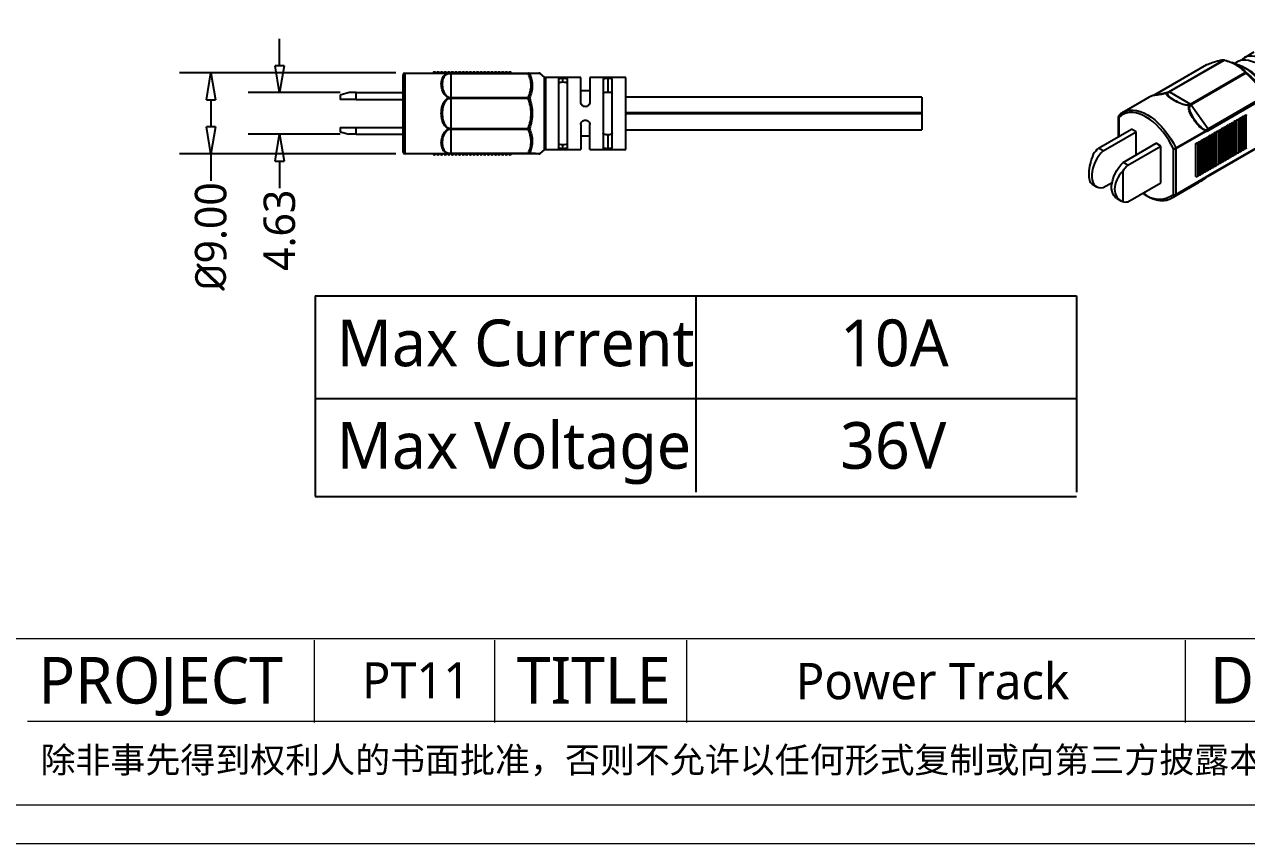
# Model space of a CAD drawing. Header units: millimetres. Extents: x 978 to 1917, y -47 to 489.
# Drawn here: x 1072.3 to 1208.4, y -46.7 to 44.5 of the extents above; entities that cross this region are included whole.
import ezdxf

# ---------------------------------------------------------------- set-up
doc = ezdxf.new("R2010")
doc.units = ezdxf.units.MM
doc.layers.get('0').update_dxf_attribs({"color": 8, "lineweight": 30})
doc.layers.get('Defpoints').update_dxf_attribs({"color": 6, "lineweight": 9})
doc.layers.add('Dimension', color=136, linetype='Continuous', lineweight=9)
doc.styles.get("Standard").update_dxf_attribs({"font": ''})
doc.styles.add('微软雅黑-Light', font='')
doc.styles.get('Standard').set_extended_font_data('Microsoft YaHei Light')
doc.styles.get('微软雅黑-Light').set_extended_font_data('Microsoft YaHei Light')
doc.dimstyles.new('DENGTEC', dxfattribs={"dimtxt": 3.5, "dimasz": 3, "dimexe": 3.5, "dimexo": 1, "dimgap": 0.5, "dimtad": 0, "dimzin": 0, "dimdsep": 46, "dimtxsty": 'Standard', "dimblk": 'CLOSEDBLANK', "dimcen": 1, "dimadec": 0, "dimazin": 3, "dimtfac": 1, "dimtofl": 0, "dimtmove": 0, "dimatfit": 3, "dimldrblk": 'CLOSEDBLANK', "dimfxl": 1, "dimtolj": 1, "dimtzin": 0, "dimarcsym": 0})

# ---------------------------------------------------------------- blocks, each defined once
blk = doc.blocks.new('_ClosedBlank')
at = {"color": 0, "linetype": 'ByBlock', "lineweight": -2}
for p, q in [((-1, 0.167), (0, 0)), ((-1, 0.167), (-1, -0.167)), ((0, 0), (-1, -0.167))]:
    blk.add_line(p, q, dxfattribs=at)
blk = doc.blocks.new('*D13')
at = {"layer": 'Defpoints', "color": 0, "lineweight": -3}
for p in [(1108.45, 36.9), (1100.71, 32.27), (1108.45, 32.27)]:
    blk.add_point(p, dxfattribs=at)
at = {"layer": 'Dimension', "color": 0, "lineweight": -2}
for p, q in [((1100.71, 39.9), (1100.71, 42.9)), ((1107.45, 36.9), (1097.21, 36.9)), ((1107.45, 32.27), (1097.21, 32.27)), ((1100.71, 29.27), (1100.71, 26.27))]:
    blk.add_line(p, q, dxfattribs=at)
at = {"layer": 'Dimension', "color": 0, "lineweight": -2, "xscale": 3, "yscale": 3, "zscale": 3}
for p, rotation in [((1100.71, 36.9), 270), ((1100.71, 32.27), 90)]:
    blk.add_blockref('_ClosedBlank', p, dxfattribs=dict(at, rotation=rotation))
at = {"layer": 'Dimension', "color": 0, "lineweight": -3, "insert": (1100.71, 21.58), "char_height": 3.5, "attachment_point": 5, "rotation": 90}
blk.add_mtext('\\A1;4.63', dxfattribs=at)
blk = doc.blocks.new('*D17')
at = {"layer": 'Defpoints', "color": 0, "lineweight": -3}
for p in [(1114.65, 39.09), (1093.06, 30.09), (1114.65, 30.09)]:
    blk.add_point(p, dxfattribs=at)
at = {"layer": 'Dimension', "color": 0, "lineweight": -2}
for p, q in [((1113.65, 39.09), (1089.56, 39.09)), ((1093.06, 36.09), (1093.06, 33.09)), ((1113.65, 30.09), (1089.56, 30.09)), ((1093.06, 30.09), (1093.06, 27.09))]:
    blk.add_line(p, q, dxfattribs=at)
at = {"layer": 'Dimension', "color": 0, "lineweight": -2, "xscale": 3, "yscale": 3, "zscale": 3}
for p, rotation in [((1093.06, 39.09), 90), ((1093.06, 30.09), 270)]:
    blk.add_blockref('_ClosedBlank', p, dxfattribs=dict(at, rotation=rotation))
at = {"layer": 'Dimension', "color": 0, "lineweight": -3, "insert": (1093.06, 20.89), "char_height": 3.5, "attachment_point": 5, "rotation": 90}
blk.add_mtext('\\A1;{\\fISOCPEUR|b0|i0|c134|p34;%%C}9.00', dxfattribs=at)

msp = doc.modelspace()

# ---------------------------------------------------------------- linework, layer by layer
at = {"color": 7, "linetype": 'Continuous', "lineweight": 25}
for p, q in [((1209.191, 41.404), (1208.13, 40.791)), ((1203.916, 39.981), (1198.029, 36.583)), ((1199.705, 36.994), (1205.789, 40.506)), ((1205.873, 40.489), (1199.789, 36.977)), ((1205.93, 40.517), (1205.924, 40.52)), ((1207.881, 39.804), (1206.734, 40.259)), ((1207.423, 40.383), (1207.015, 40.147)), ((1114.451, 30.287), (1114.451, 38.887)), ((1114.651, 39.05), (1114.651, 39.087)), ((1114.651, 39.087), (1119.428, 39.087)), ((1119.428, 39.05), (1114.651, 39.05)), ((1114.651, 39.05), (1114.651, 30.125)), ((1119.428, 39.087), (1119.787, 39.087)), ((1119.428, 39.05), (1119.428, 39.087)), ((1119.787, 39.007), (1119.787, 39.087)), ((1119.787, 39.087), (1128.404, 39.087)), ((1119.787, 39.007), (1119.787, 36.368)), ((1128.404, 39.007), (1119.787, 39.007)), ((1128.404, 39.007), (1128.404, 39.087)), ((1130.195, 38.634), (1129.704, 39.043)), ((1134.251, 38.587), (1130.323, 38.587)), ((1131.751, 38.387), (1131.751, 30.788)), ((1132.251, 38.057), (1132.251, 38.516)), ((1132.751, 30.788), (1132.751, 38.387)), ((1134.251, 35.837), (1134.251, 38.587)), ((1139.251, 38.587), (1135.251, 38.587)), ((1135.251, 38.587), (1135.251, 35.837)), ((1136.751, 38.387), (1136.751, 30.788)), ((1137.251, 38.516), (1137.251, 36.972)), ((1137.751, 30.788), (1137.751, 38.387)), ((1139.251, 30.587), (1139.251, 38.587)), ((1202.138, 35.621), (1208.222, 39.133)), ((1208.306, 39.053), (1202.222, 35.54)), ((1108.451, 36.902), (1107.451, 36.634)), ((1109.251, 36.902), (1108.451, 36.902)), ((1109.251, 36.152), (1109.251, 36.902)), ((1109.251, 36.902), (1114.451, 36.902)), ((1135.251, 37.087), (1134.251, 37.087)), ((1199.789, 36.977), (1202.138, 35.621)), ((1107.451, 36.634), (1107.451, 36.152)), ((1109.251, 36.152), (1107.451, 36.152)), ((1109.251, 36.152), (1114.451, 36.152)), ((1119.787, 36.248), (1119.787, 36.368)), ((1119.787, 36.368), (1128.391, 36.368)), ((1119.787, 36.248), (1119.787, 32.926)), ((1128.391, 36.248), (1119.787, 36.248)), ((1128.391, 36.368), (1128.391, 36.248)), ((1128.519, 36.297), (1128.391, 36.248)), ((1172.223, 36.4), (1139.251, 36.4)), ((1172.223, 36.4), (1172.223, 34.637)), ((1197.536, 36.408), (1194.582, 34.702)), ((1197.711, 36.486), (1197.537, 36.406)), ((1202.222, 35.54), (1204.088, 32.862)), ((1204.088, 32.862), (1210.182, 36.38)), ((1210.239, 36.216), (1204.145, 32.698)), ((1172.223, 34.637), (1139.251, 34.637)), ((1172.223, 34.537), (1139.251, 34.537)), ((1172.223, 34.637), (1172.223, 34.537)), ((1172.223, 34.537), (1172.223, 32.775)), ((1194.091, 34.224), (1194.091, 31.999)), ((1194.582, 34.702), (1194.636, 34.732)), ((1207.553, 34.003), (1207.758, 34.121)), ((1207.779, 30.403), (1207.779, 34.077)), ((1207.836, 34.166), (1208.041, 34.284)), ((1207.836, 30.491), (1207.836, 34.166)), ((1208.062, 30.566), (1208.062, 34.241)), ((1208.118, 34.329), (1208.324, 34.448)), ((1208.118, 30.655), (1208.118, 34.329)), ((1208.344, 30.729), (1208.344, 34.404)), ((1107.451, 33.022), (1107.451, 32.54)), ((1107.451, 33.022), (1109.251, 33.022)), ((1109.251, 32.272), (1109.251, 33.022)), ((1109.251, 33.022), (1114.451, 33.022)), ((1119.787, 32.807), (1119.787, 32.926)), ((1119.787, 32.926), (1128.391, 32.926)), ((1119.787, 32.807), (1119.787, 30.168)), ((1128.391, 32.807), (1119.787, 32.807)), ((1128.519, 32.878), (1128.391, 32.926)), ((1128.391, 32.807), (1128.391, 32.926)), ((1134.251, 33.337), (1134.251, 30.587)), ((1135.251, 30.587), (1135.251, 33.337)), ((1139.251, 32.775), (1172.223, 32.775)), ((1191.876, 30.721), (1195.553, 32.843)), ((1196.084, 32.537), (1195.553, 32.843)), ((1200.487, 30.743), (1203.865, 32.693)), ((1205.29, 32.696), (1205.495, 32.815)), ((1205.29, 29.022), (1205.29, 32.696)), ((1205.516, 29.097), (1205.516, 32.771)), ((1205.573, 32.86), (1205.778, 32.978)), ((1205.573, 29.185), (1205.573, 32.86)), ((1205.799, 29.26), (1205.799, 32.934)), ((1205.856, 33.023), (1206.061, 33.141)), ((1205.856, 29.349), (1205.856, 33.023)), ((1206.082, 29.423), (1206.082, 33.098)), ((1206.139, 33.186), (1206.344, 33.305)), ((1206.139, 29.512), (1206.139, 33.186)), ((1206.365, 29.586), (1206.365, 33.261)), ((1206.421, 33.35), (1206.627, 33.468)), ((1206.421, 29.675), (1206.421, 33.35)), ((1206.647, 29.75), (1206.647, 33.424)), ((1206.704, 33.513), (1206.91, 33.631)), ((1206.704, 29.838), (1206.704, 33.513)), ((1206.93, 29.913), (1206.93, 33.587)), ((1206.987, 33.676), (1207.192, 33.795)), ((1206.987, 30.002), (1206.987, 33.676)), ((1207.213, 30.076), (1207.213, 33.751)), ((1207.27, 33.839), (1207.475, 33.958)), ((1207.27, 30.165), (1207.27, 33.839)), ((1207.496, 30.24), (1207.496, 33.914)), ((1207.553, 30.328), (1207.553, 34.003)), ((1107.451, 32.54), (1108.451, 32.272)), ((1109.251, 32.272), (1108.451, 32.272)), ((1109.251, 32.272), (1114.451, 32.272)), ((1134.251, 32.087), (1135.251, 32.087)), ((1137.251, 32.203), (1137.251, 30.658)), ((1192.407, 30.415), (1196.084, 32.537)), ((1196.084, 29.982), (1196.084, 32.537)), ((1203.892, 32.582), (1200.514, 30.632)), ((1202.744, 31.227), (1202.95, 31.345)), ((1202.97, 27.627), (1202.97, 31.302)), ((1203.027, 31.39), (1203.233, 31.509)), ((1203.027, 27.716), (1203.027, 31.39)), ((1203.253, 27.79), (1203.253, 31.465)), ((1203.31, 31.553), (1203.515, 31.672)), ((1203.31, 27.879), (1203.31, 31.553)), ((1203.536, 27.954), (1203.536, 31.628)), ((1203.593, 31.717), (1203.798, 31.835)), ((1203.593, 28.042), (1203.593, 31.717)), ((1203.819, 28.117), (1203.819, 31.791)), ((1203.876, 31.88), (1204.081, 31.999)), ((1203.876, 28.206), (1203.876, 31.88)), ((1204.102, 28.28), (1204.102, 31.955)), ((1204.159, 32.043), (1204.364, 32.162)), ((1204.159, 28.369), (1204.159, 32.043)), ((1204.385, 28.443), (1204.385, 32.118)), ((1204.441, 32.207), (1204.647, 32.325)), ((1204.441, 28.532), (1204.441, 32.207)), ((1204.667, 28.607), (1204.667, 32.281)), ((1204.724, 32.37), (1204.93, 32.488)), ((1204.724, 28.695), (1204.724, 32.37)), ((1204.95, 28.77), (1204.95, 32.444)), ((1205.007, 32.533), (1205.212, 32.652)), ((1205.007, 28.859), (1205.007, 32.533)), ((1205.233, 28.933), (1205.233, 32.608)), ((1114.651, 30.125), (1119.428, 30.125)), ((1114.651, 30.087), (1114.651, 30.125)), ((1119.428, 30.087), (1114.651, 30.087)), ((1119.428, 30.087), (1119.428, 30.125)), ((1119.787, 30.087), (1119.428, 30.087)), ((1119.787, 30.168), (1128.404, 30.168)), ((1119.787, 30.168), (1119.787, 30.087)), ((1128.404, 30.087), (1119.787, 30.087)), ((1128.404, 30.168), (1128.404, 30.087)), ((1129.705, 30.133), (1130.195, 30.541)), ((1130.323, 30.587), (1134.251, 30.587)), ((1132.251, 30.658), (1132.251, 31.117)), ((1135.251, 30.587), (1139.251, 30.587)), ((1192.407, 30.415), (1191.876, 30.721)), ((1194.62, 29.137), (1198.297, 31.26)), ((1195.15, 28.831), (1198.827, 30.953)), ((1198.827, 30.953), (1198.297, 31.26)), ((1198.827, 26.871), (1198.827, 30.953)), ((1200.231, 25.572), (1200.231, 30.632)), ((1200.514, 30.632), (1200.514, 25.572)), ((1202.744, 27.552), (1202.744, 31.227)), ((1204.104, 27.607), (1210.197, 31.124)), ((1204.145, 27.698), (1210.239, 31.216)), ((1195.15, 28.831), (1194.62, 29.137)), ((1194.585, 28.151), (1194.585, 24.775)), ((1203.865, 27.442), (1200.487, 25.492)), ((1200.514, 25.572), (1203.892, 27.522)), ((1191.193, 26.713), (1191.68, 26.432)), ((1192.407, 26.332), (1193.401, 26.906)), ((1195.15, 24.748), (1198.827, 26.871)), ((1200.081, 25.175), (1203.036, 26.881)), ((1193.893, 25.154), (1194.38, 24.873)), ((1200.081, 25.175), (1200.028, 25.146))]:
    msp.add_line(p, q, dxfattribs=at)
at = {"color": 8, "linetype": 'Continuous', "lineweight": 25}
for p, q in [((1203.932, 39.988), (1198.037, 36.585)), ((1130.195, 30.541), (1130.195, 38.634)), ((1130.323, 38.587), (1130.323, 30.587)), ((1198.715, 36.716), (1199.705, 36.994)), ((1194.15, 34.142), (1194.15, 32.033))]:
    msp.add_line(p, q, dxfattribs=at)
at = {"color": 7, "linetype": 'Continuous', "lineweight": 25, "flags": 128}
for points in [[(1212.817, 36.797), (1212.693, 37.231), (1212.532, 37.666), (1212.337, 38.096), (1212.111, 38.516), (1211.856, 38.918), (1211.577, 39.298), (1211.278, 39.65), (1210.962, 39.969), (1210.634, 40.251), (1210.299, 40.49), (1209.962, 40.685), (1209.627, 40.832), (1209.299, 40.929), (1208.983, 40.975), (1208.683, 40.969), (1208.404, 40.911), (1208.15, 40.802), (1207.924, 40.644), (1207.808, 40.533)], [(1203.946, 39.995), (1203.941, 39.993), (1203.932, 39.988)], [(1207.423, 40.383), (1207.443, 40.394), (1207.697, 40.503), (1207.976, 40.561), (1208.276, 40.567), (1208.592, 40.521), (1208.92, 40.424), (1209.255, 40.277), (1209.592, 40.082), (1209.927, 39.842), (1210.255, 39.561), (1210.57, 39.242), (1210.87, 38.89), (1211.149, 38.51), (1211.404, 38.108), (1211.63, 37.688), (1211.825, 37.258), (1211.986, 36.823), (1212.11, 36.389)], [(1119.428, 39.087), (1119.433, 39.086), (1119.437, 39.082), (1119.442, 39.075), (1119.446, 39.066), (1119.45, 39.054), (1119.454, 39.039), (1119.458, 39.023), (1119.461, 39.005)], [(1200.231, 30.632), (1199.984, 31.129), (1199.706, 31.612), (1199.401, 32.075), (1199.071, 32.514), (1198.721, 32.924), (1198.353, 33.3), (1197.973, 33.638), (1197.584, 33.934), (1197.19, 34.185), (1196.797, 34.388), (1196.408, 34.541), (1196.027, 34.642), (1195.66, 34.691), (1195.309, 34.686), (1194.979, 34.628), (1194.674, 34.517), (1194.396, 34.354), (1194.15, 34.142)], [(1207.758, 34.121), (1207.776, 34.095), (1207.778, 34.066), (1207.763, 34.039), (1207.735, 34.016), (1207.695, 34), (1207.648, 33.991), (1207.599, 33.992), (1207.553, 34.003)], [(1208.041, 34.284), (1208.059, 34.258), (1208.06, 34.23), (1208.046, 34.202), (1208.018, 34.179), (1207.978, 34.163), (1207.931, 34.155), (1207.881, 34.156), (1207.836, 34.166)], [(1208.324, 34.448), (1208.341, 34.421), (1208.343, 34.393), (1208.329, 34.366), (1208.3, 34.343), (1208.261, 34.326), (1208.213, 34.318), (1208.164, 34.319), (1208.118, 34.329)], [(1205.495, 32.815), (1205.513, 32.788), (1205.515, 32.76), (1205.501, 32.733), (1205.472, 32.71), (1205.432, 32.693), (1205.385, 32.685), (1205.336, 32.686), (1205.29, 32.696)], [(1205.778, 32.978), (1205.796, 32.952), (1205.798, 32.923), (1205.783, 32.896), (1205.755, 32.873), (1205.715, 32.857), (1205.668, 32.848), (1205.619, 32.85), (1205.573, 32.86)], [(1206.061, 33.141), (1206.079, 33.115), (1206.08, 33.087), (1206.066, 33.059), (1206.038, 33.036), (1205.998, 33.02), (1205.951, 33.012), (1205.902, 33.013), (1205.856, 33.023)], [(1206.344, 33.305), (1206.361, 33.278), (1206.363, 33.25), (1206.349, 33.223), (1206.321, 33.2), (1206.281, 33.183), (1206.234, 33.175), (1206.184, 33.176), (1206.139, 33.186)], [(1206.627, 33.468), (1206.644, 33.442), (1206.646, 33.413), (1206.632, 33.386), (1206.603, 33.363), (1206.563, 33.346), (1206.516, 33.338), (1206.467, 33.339), (1206.421, 33.35)], [(1206.91, 33.631), (1206.927, 33.605), (1206.929, 33.576), (1206.915, 33.549), (1206.886, 33.526), (1206.846, 33.51), (1206.799, 33.502), (1206.75, 33.503), (1206.704, 33.513)], [(1207.192, 33.795), (1207.21, 33.768), (1207.212, 33.74), (1207.198, 33.713), (1207.169, 33.69), (1207.129, 33.673), (1207.082, 33.665), (1207.033, 33.666), (1206.987, 33.676)], [(1207.475, 33.958), (1207.493, 33.931), (1207.495, 33.903), (1207.481, 33.876), (1207.452, 33.853), (1207.412, 33.836), (1207.365, 33.828), (1207.316, 33.829), (1207.27, 33.839)], [(1202.95, 31.345), (1202.967, 31.319), (1202.969, 31.291), (1202.955, 31.263), (1202.926, 31.24), (1202.887, 31.224), (1202.839, 31.216), (1202.79, 31.217), (1202.744, 31.227)], [(1203.233, 31.509), (1203.25, 31.482), (1203.252, 31.454), (1203.238, 31.427), (1203.209, 31.404), (1203.169, 31.387), (1203.122, 31.379), (1203.073, 31.38), (1203.027, 31.39)], [(1203.515, 31.672), (1203.533, 31.645), (1203.535, 31.617), (1203.521, 31.59), (1203.492, 31.567), (1203.452, 31.55), (1203.405, 31.542), (1203.356, 31.543), (1203.31, 31.553)], [(1203.798, 31.835), (1203.816, 31.809), (1203.818, 31.78), (1203.804, 31.753), (1203.775, 31.73), (1203.735, 31.714), (1203.688, 31.705), (1203.639, 31.707), (1203.593, 31.717)], [(1204.081, 31.999), (1204.099, 31.972), (1204.101, 31.944), (1204.086, 31.916), (1204.058, 31.893), (1204.018, 31.877), (1203.971, 31.869), (1203.922, 31.87), (1203.876, 31.88)], [(1204.364, 32.162), (1204.382, 32.135), (1204.383, 32.107), (1204.369, 32.08), (1204.341, 32.057), (1204.301, 32.04), (1204.254, 32.032), (1204.205, 32.033), (1204.159, 32.043)], [(1204.647, 32.325), (1204.664, 32.299), (1204.666, 32.27), (1204.652, 32.243), (1204.624, 32.22), (1204.584, 32.203), (1204.536, 32.195), (1204.487, 32.196), (1204.441, 32.207)], [(1204.93, 32.488), (1204.947, 32.462), (1204.949, 32.434), (1204.935, 32.406), (1204.906, 32.383), (1204.866, 32.367), (1204.819, 32.359), (1204.77, 32.36), (1204.724, 32.37)], [(1205.212, 32.652), (1205.23, 32.625), (1205.232, 32.597), (1205.218, 32.57), (1205.189, 32.547), (1205.149, 32.53), (1205.102, 32.522), (1205.053, 32.523), (1205.007, 32.533)], [(1119.461, 30.17), (1119.458, 30.152), (1119.454, 30.135), (1119.45, 30.121), (1119.446, 30.109), (1119.442, 30.1), (1119.437, 30.093), (1119.433, 30.089), (1119.428, 30.087)], [(1192.407, 30.415), (1192.154, 30.147), (1191.92, 29.849), (1191.709, 29.526), (1191.526, 29.186), (1191.375, 28.836), (1191.258, 28.483), (1191.179, 28.135), (1191.139, 27.799), (1191.139, 27.484), (1191.179, 27.194), (1191.258, 26.938), (1191.375, 26.719), (1191.526, 26.544), (1191.709, 26.415), (1191.92, 26.336), (1192.154, 26.308), (1192.407, 26.332)], [(1207.213, 30.076), (1207.212, 30.065), (1207.198, 30.038), (1207.169, 30.015), (1207.129, 29.999), (1207.082, 29.99), (1207.033, 29.991), (1206.987, 30.002)], [(1207.496, 30.24), (1207.495, 30.229), (1207.481, 30.201), (1207.452, 30.178), (1207.412, 30.162), (1207.365, 30.154), (1207.316, 30.155), (1207.27, 30.165)], [(1207.779, 30.403), (1207.778, 30.392), (1207.763, 30.365), (1207.735, 30.342), (1207.695, 30.325), (1207.648, 30.317), (1207.599, 30.318), (1207.553, 30.328)], [(1208.062, 30.566), (1208.06, 30.555), (1208.046, 30.528), (1208.018, 30.505), (1207.978, 30.488), (1207.931, 30.48), (1207.881, 30.481), (1207.836, 30.491)], [(1208.344, 30.729), (1208.343, 30.718), (1208.329, 30.691), (1208.3, 30.668), (1208.261, 30.652), (1208.213, 30.644), (1208.164, 30.645), (1208.118, 30.655)], [(1193.893, 25.154), (1193.739, 25.266), (1193.588, 25.442), (1193.471, 25.66), (1193.392, 25.917), (1193.352, 26.206), (1193.352, 26.522), (1193.392, 26.857), (1193.471, 27.205), (1193.588, 27.558), (1193.739, 27.908), (1193.923, 28.248), (1194.134, 28.571), (1194.368, 28.869), (1194.62, 29.137)], [(1204.667, 28.607), (1204.666, 28.596), (1204.652, 28.569), (1204.624, 28.546), (1204.584, 28.529), (1204.536, 28.521), (1204.487, 28.522), (1204.441, 28.532)], [(1204.95, 28.77), (1204.949, 28.759), (1204.935, 28.732), (1204.906, 28.709), (1204.866, 28.692), (1204.819, 28.684), (1204.77, 28.685), (1204.724, 28.695)], [(1205.233, 28.933), (1205.232, 28.922), (1205.218, 28.895), (1205.189, 28.872), (1205.149, 28.856), (1205.102, 28.847), (1205.053, 28.849), (1205.007, 28.859)], [(1205.516, 29.097), (1205.515, 29.086), (1205.501, 29.058), (1205.472, 29.035), (1205.432, 29.019), (1205.385, 29.011), (1205.336, 29.012), (1205.29, 29.022)], [(1205.799, 29.26), (1205.798, 29.249), (1205.783, 29.222), (1205.755, 29.199), (1205.715, 29.182), (1205.668, 29.174), (1205.619, 29.175), (1205.573, 29.185)], [(1206.082, 29.423), (1206.08, 29.412), (1206.066, 29.385), (1206.038, 29.362), (1205.998, 29.345), (1205.951, 29.337), (1205.902, 29.338), (1205.856, 29.349)], [(1206.365, 29.586), (1206.363, 29.575), (1206.349, 29.548), (1206.321, 29.525), (1206.281, 29.509), (1206.234, 29.501), (1206.184, 29.502), (1206.139, 29.512)], [(1206.647, 29.75), (1206.646, 29.739), (1206.632, 29.712), (1206.603, 29.689), (1206.563, 29.672), (1206.516, 29.664), (1206.467, 29.665), (1206.421, 29.675)], [(1206.93, 29.913), (1206.929, 29.902), (1206.915, 29.875), (1206.886, 29.852), (1206.846, 29.835), (1206.799, 29.827), (1206.75, 29.828), (1206.704, 29.838)], [(1202.97, 27.627), (1202.969, 27.616), (1202.955, 27.589), (1202.926, 27.566), (1202.887, 27.549), (1202.839, 27.541), (1202.79, 27.542), (1202.744, 27.552)], [(1203.253, 27.79), (1203.252, 27.779), (1203.238, 27.752), (1203.209, 27.729), (1203.169, 27.713), (1203.122, 27.704), (1203.073, 27.706), (1203.027, 27.716)], [(1203.536, 27.954), (1203.535, 27.943), (1203.521, 27.915), (1203.492, 27.892), (1203.452, 27.876), (1203.405, 27.868), (1203.356, 27.869), (1203.31, 27.879)], [(1203.819, 28.117), (1203.818, 28.106), (1203.804, 28.079), (1203.775, 28.056), (1203.735, 28.039), (1203.688, 28.031), (1203.639, 28.032), (1203.593, 28.042)], [(1204.102, 28.28), (1204.101, 28.269), (1204.086, 28.242), (1204.058, 28.219), (1204.018, 28.202), (1203.971, 28.194), (1203.922, 28.195), (1203.876, 28.206)], [(1204.088, 27.6), (1204.101, 27.605), (1204.104, 27.607)], [(1204.385, 28.443), (1204.383, 28.433), (1204.369, 28.405), (1204.341, 28.382), (1204.301, 28.366), (1204.254, 28.358), (1204.205, 28.359), (1204.159, 28.369)]]:
    msp.add_lwpolyline(points, dxfattribs=at)
at = {"color": 8, "linetype": 'Continuous', "lineweight": 25, "flags": 128}
for points in [[(1203.932, 39.988), (1203.919, 39.983), (1203.916, 39.981)], [(1205.924, 40.52), (1205.924, 40.52), (1205.917, 40.52), (1205.911, 40.519), (1205.903, 40.517), (1205.896, 40.512), (1205.889, 40.506), (1205.881, 40.499), (1205.873, 40.489)], [(1194.636, 34.732), (1194.721, 34.774), (1195.037, 34.889), (1195.38, 34.95), (1195.744, 34.955), (1196.125, 34.905), (1196.52, 34.799), (1196.923, 34.641), (1197.332, 34.43), (1197.74, 34.169), (1198.144, 33.862), (1198.538, 33.512), (1198.92, 33.122), (1199.284, 32.696), (1199.626, 32.241), (1199.943, 31.76), (1200.231, 31.258), (1200.487, 30.743)], [(1200.487, 25.492), (1200.231, 25.272), (1200.081, 25.175)]]:
    msp.add_lwpolyline(points, dxfattribs=at)
at = {"color": 7, "linetype": 'Continuous', "lineweight": 25}
for centre, radius, start, end in [((1204.016, 39.808), 0.2, 110.50618, 119.99731), ((1205.873, 40.341), 0.185, 91.954, 117.00348), ((1205.811, 40.396), 0.112, 56.36032, 101.53124), ((1205.873, 40.326), 0.2, 75.35613, 91.01675), ((1205.21, 34.457), 5.977, 1.68267, 63.45584), ((1114.651, 38.887), 0.2, 90, 180), ((1114.634, 38.866), 0.184, 84.67481, 173.43146), ((1117.951, 39.05), 0.15, 14.57057, 165.42943), ((1118.351, 39.05), 0.15, 14.57057, 165.42943), ((1118.751, 39.05), 0.15, 14.57057, 165.42943), ((1118.709, 37.833), 0.302, 66.37784, 85.17068), ((1119.151, 39.05), 0.15, 14.57057, 165.42943), ((1119.551, 39.05), 0.15, 14.57057, 165.42943), ((1119.235, 38.874), 0.261, 30.09563, 42.25369), ((1119.951, 39.05), 0.15, 14.57057, 165.42943), ((1120.351, 39.05), 0.15, 14.57057, 165.42943), ((1120.751, 39.05), 0.15, 14.57057, 165.42943), ((1121.151, 39.05), 0.15, 14.57057, 165.42943), ((1121.551, 39.05), 0.15, 14.57057, 165.42943), ((1121.951, 39.05), 0.15, 14.57057, 165.42943), ((1122.351, 39.05), 0.15, 14.57057, 165.42943), ((1122.751, 39.05), 0.15, 14.57057, 165.42943), ((1123.151, 39.05), 0.15, 14.57057, 165.42943), ((1123.551, 39.05), 0.15, 14.57057, 165.42943), ((1123.951, 39.05), 0.15, 14.57057, 165.42943), ((1124.351, 39.05), 0.15, 14.57057, 165.42943), ((1124.751, 39.05), 0.15, 14.57057, 165.42943), ((1125.151, 39.05), 0.15, 14.57057, 165.42943), ((1125.551, 39.05), 0.15, 14.57057, 165.42943), ((1125.951, 39.05), 0.15, 14.57057, 165.42943), ((1126.351, 39.05), 0.15, 14.57057, 165.42943), ((1128.399, 38.932), 0.155, 31.20006, 88.18531), ((1128.479, 38.786), 0.233, 76.65203, 108.63218), ((1129.579, 38.887), 0.2, 50.78152, 90.01417), ((1130.323, 38.787), 0.2, 230.19443, 270), ((1208.27, 38.975), 0.166, 62.4571, 106.88595), ((1208.079, 38.9), 0.274, 33.87022, 58.51501), ((1208.056, 39.244), 0.315, 322.48112, 337.096), ((1118.768, 37.263), 0.326, 78.95179, 95.85099), ((1199.59, 36.82), 0.106, 55.24389, 102.64768), ((1199.572, 36.885), 0.0393, 56.94183, 96.66908), ((1199.59, 36.735), 0.183, 70.64175, 89.19009), ((1199.727, 36.884), 0.112, 56.36032, 101.53124), ((1121.028, 35.848), 1.525, 159.97256, 162.1935), ((1117.583, 35.672), 2.094, 16.06592, 17.86238), ((1117.864, 36.311), 1.732, 358.03627, 1.96373), ((1128.293, 36.039), 0.343, 48.67308, 73.30426), ((1197.786, 36.353), 0.153, 108.20043, 119.38542), ((1198.155, 36.502), 0.109, 82.83484, 100.86344), ((1201.856, 35.405), 0.207, 29.87601, 44.109), ((1201.882, 35.337), 0.245, 32.45527, 59.92997), ((1201.884, 35.249), 0.3, 46.98318, 59.63594), ((1201.995, 35.388), 0.274, 33.87022, 58.51501), ((1118.408, 32.036), 2.911, 81.66451, 83.56344), ((1118.408, 37.139), 2.911, 276.43656, 278.33549), ((1194.291, 34.224), 0.2, 135.7161, 180), ((1117.583, 33.503), 2.094, 342.13762, 343.93408), ((1121.028, 33.327), 1.525, 197.8065, 200.02744), ((1117.864, 32.864), 1.732, 358.03627, 1.96373), ((1128.293, 33.136), 0.343, 286.69574, 311.32692), ((1203.561, 32.687), 0.304, 1.14972, 13.62335), ((1203.619, 32.619), 0.276, 352.24147, 30.32002), ((1203.619, 32.575), 0.272, 1.43952, 25.62375), ((1203.845, 32.686), 0.3, 2.37351, 36.00449), ((1118.768, 31.912), 0.326, 264.14901, 281.04821), ((1114.634, 30.308), 0.184, 186.56854, 275.32519), ((1114.651, 30.287), 0.2, 180, 270), ((1117.951, 30.125), 0.15, 194.57057, 345.42943), ((1118.351, 30.125), 0.15, 194.57057, 345.42943), ((1118.751, 30.125), 0.15, 194.57057, 345.42943), ((1118.709, 31.342), 0.302, 274.82932, 293.62216), ((1119.151, 30.125), 0.15, 194.57057, 345.42943), ((1119.551, 30.125), 0.15, 194.57057, 345.42943), ((1119.235, 30.301), 0.261, 317.74631, 329.90437), ((1119.951, 30.125), 0.15, 194.57057, 345.42943), ((1120.351, 30.125), 0.15, 194.57057, 345.42943), ((1120.751, 30.125), 0.15, 194.57057, 345.42943), ((1121.151, 30.125), 0.15, 194.57057, 345.42943), ((1121.551, 30.125), 0.15, 194.57057, 345.42943), ((1121.951, 30.125), 0.15, 194.57057, 345.42943), ((1122.351, 30.125), 0.15, 194.57057, 345.42943), ((1122.751, 30.125), 0.15, 194.57057, 345.42943), ((1123.151, 30.125), 0.15, 194.57057, 345.42943), ((1123.551, 30.125), 0.15, 194.57057, 345.42943), ((1123.951, 30.125), 0.15, 194.57057, 345.42943), ((1124.351, 30.125), 0.15, 194.57057, 345.42943), ((1124.751, 30.125), 0.15, 194.57057, 345.42943), ((1125.151, 30.125), 0.15, 194.57057, 345.42943), ((1125.551, 30.125), 0.15, 194.57057, 345.42943), ((1125.951, 30.125), 0.15, 194.57057, 345.42943), ((1126.351, 30.125), 0.15, 194.57057, 345.42943), ((1128.479, 30.389), 0.233, 251.36782, 283.34797), ((1128.399, 30.243), 0.155, 271.81469, 328.79994), ((1129.578, 30.287), 0.2, 269.83544, 309.80069), ((1130.323, 30.387), 0.2, 90, 129.80557), ((1194.785, 27.726), 4.175, 134.16899, 146.33228), ((1199.879, 31.797), 1.217, 286.81909, 299.98995), ((1200.372, 30.905), 0.307, 242.60967, 297.39033), ((1200.242, 30.625), 0.272, 1.43952, 25.62375), ((1198.059, 25.836), 4.175, 134.16899, 146.33228), ((1203.75, 27.604), 0.2, 304.43827, 309.18258), ((1203.861, 27.442), 0.00423, 307.85055, 358.6122), ((1203.779, 27.515), 0.113, 319.67192, 3.46522), ((1194.919, 25.836), 1.112, 252.50733, 282.01696), ((1200.372, 25.845), 0.307, 242.60967, 297.39033), ((1200.405, 25.679), 0.204, 211.61694, 293.66833), ((1200.401, 25.565), 0.113, 319.67192, 3.46522)]:
    msp.add_arc(centre, radius, start, end, dxfattribs=at)
at = {"color": 8, "linetype": 'Continuous', "lineweight": 25}
for centre, radius, start, end in [((1205.624, 34.659), 5.619, 0.45667, 70.49429), ((1198.156, 36.503), 0.108, 101.05762, 121.96548), ((1194.191, 34.234), 0.101, 185.6948, 245.62534), ((1194.286, 34.254), 0.176, 141.48634, 219.43141), ((1203.821, 27.498), 0.0743, 318.11791, 18.68428), ((1204.043, 27.69), 0.103, 306.41502, 4.89716), ((1198.643, 27.645), 2.611, 226.97329, 307.4508)]:
    msp.add_arc(centre, radius, start, end, dxfattribs=at)
at = {"color": 7, "linetype": 'Continuous', "lineweight": 25}
for centre, major_axis, ratio, start_param, end_param in [((1119.787, 38.887), (2, 0), 0.0596255, 1.5707963, 1.7346245), ((1199.274, 38.907), (0.313, 2.069), 0.6982872, 3.554005, 3.6499398), ((1199.274, 38.907), (0.158, 2.093), 0.7151723, 3.4997669, 3.5957017), ((1119.787, 36.976), (2, 0), 0.3041875, 4.6164542, 4.712389), ((1119.787, 36.976), (2, 0), 0.3638129, 4.6164542, 4.712389), ((1202.652, 36.957), (1.412, 1.486), 0.3496546, 3.9150488, 4.0109836), ((1202.652, 36.957), (1.348, 1.547), 0.3924934, 3.8977509, 3.9936857), ((1119.787, 32.199), (2, 0), 0.3638129, 1.5707963, 1.6667311), ((1119.787, 32.199), (2, 0), 0.3041875, 1.5707963, 1.6667311), ((1204.004, 35.018), (0.621, 2.278), 0.558897, 3.491019, 3.6548472), ((1204.145, 34.936), (0.848, 2.365), 0.5512471, 3.554631, 3.7184592), ((1119.787, 30.287), (2, 0), 0.0596255, 4.5485608, 4.712389), ((1192.158, 29.2), (0.888, 2.522), 0.4107788, 1.3781525, 3.0648526), ((1196.051, 26.952), (1.992, 1.822), 0.6979427, 1.6721663, 3.4746077), ((1204.004, 25.542), (0.844, 2.169), 0.5244003, 0.5790675, 0.7428957), ((1204.145, 25.461), (0.848, 2.365), 0.5512471, 0.5768665, 0.7406947)]:
    msp.add_ellipse(centre, major_axis=major_axis, ratio=ratio, start_param=start_param, end_param=end_param, dxfattribs=at)
for points, knots in [([(1205.452, 40.464), (1205.449, 40.464), (1205.347, 40.45), (1205.049, 40.369), (1204.546, 40.213), (1204.139, 40.064), (1203.932, 39.988)], [0, 0, 0, 0, 0.0108701, 0.3379768, 0.6638587, 1, 1, 1, 1]), ([(1205.867, 40.524), (1205.815, 40.523), (1205.711, 40.519), (1205.576, 40.495), (1205.509, 40.483)], [0, 0, 0, 0, 0.4990662, 1, 1, 1, 1]), ([(1208.222, 39.133), (1208.104, 39.283), (1207.969, 39.427), (1207.654, 39.699), (1207.472, 39.828), (1207.073, 40.058), (1206.855, 40.161), (1206.385, 40.342), (1206.133, 40.422), (1205.873, 40.489)], [0, 0, 0, 0, 0.25, 0.25, 0.5, 0.5, 0.75, 0.75, 1, 1, 1, 1]), ([(1205.93, 40.517), (1206.196, 40.448), (1206.454, 40.367), (1206.935, 40.181), (1207.159, 40.076), (1207.569, 39.84), (1207.756, 39.707), (1208.083, 39.426), (1208.224, 39.277), (1208.347, 39.122)], [0, 0, 0, 0, 0.25, 0.25, 0.5, 0.5, 0.75, 0.75, 1, 1, 1, 1]), ([(1118.735, 38.134), (1118.749, 38.234), (1118.772, 38.33), (1118.836, 38.512), (1118.879, 38.599), (1118.986, 38.757), (1119.051, 38.829), (1119.216, 38.958), (1119.313, 39.011), (1119.428, 39.05)], [0, 0, 0, 0, 0.25, 0.25, 0.5, 0.5, 0.75, 0.75, 1, 1, 1, 1]), ([(1119.461, 39.005), (1119.353, 38.966), (1119.264, 38.911), (1119.113, 38.783), (1119.055, 38.711), (1118.959, 38.556), (1118.921, 38.472), (1118.863, 38.297), (1118.843, 38.205), (1118.83, 38.11)], [0, 0, 0, 0, 0.25, 0.25, 0.5, 0.5, 0.75, 0.75, 1, 1, 1, 1]), ([(1128.391, 36.368), (1128.491, 36.58), (1128.571, 36.797), (1128.681, 37.237), (1128.711, 37.461), (1128.713, 37.915), (1128.685, 38.14), (1128.58, 38.579), (1128.502, 38.794), (1128.404, 39.007)], [0, 0, 0, 0, 0.25, 0.25, 0.5, 0.5, 0.75, 0.75, 1, 1, 1, 1]), ([(1128.404, 39.087), (1128.726, 39.087), (1129.016, 39.087), (1129.342, 39.087), (1129.432, 39.087), (1129.551, 39.087), (1129.582, 39.087), (1129.578, 39.087)], [0, 0, 0, 0, 0.5, 0.5, 0.75, 0.75, 1, 1, 1, 1]), ([(1128.532, 39.013), (1128.631, 38.795), (1128.708, 38.573), (1128.814, 38.122), (1128.842, 37.891), (1128.839, 37.425), (1128.809, 37.195), (1128.7, 36.742), (1128.62, 36.517), (1128.519, 36.297)], [0, 0, 0, 0, 0.25, 0.25, 0.5, 0.5, 0.75, 0.75, 1, 1, 1, 1]), ([(1131.751, 38.387), (1131.751, 38.429), (1131.802, 38.463), (1131.985, 38.506), (1132.116, 38.516), (1132.251, 38.516)], [0, 0, 0, 0, 0.5, 0.5, 1, 1, 1, 1]), ([(1132.251, 38.516), (1132.385, 38.516), (1132.517, 38.506), (1132.7, 38.463), (1132.751, 38.429), (1132.751, 38.387)], [0, 0, 0, 0, 0.5, 0.5, 1, 1, 1, 1]), ([(1136.751, 38.387), (1136.751, 38.429), (1136.802, 38.463), (1136.985, 38.506), (1137.116, 38.516), (1137.251, 38.516)], [0, 0, 0, 0, 0.5, 0.5, 1, 1, 1, 1]), ([(1137.251, 38.516), (1137.385, 38.516), (1137.517, 38.506), (1137.7, 38.463), (1137.751, 38.429), (1137.751, 38.387)], [0, 0, 0, 0, 0.5, 0.5, 1, 1, 1, 1]), ([(1210.182, 36.38), (1210.1, 36.636), (1210.002, 36.889), (1209.765, 37.378), (1209.627, 37.616), (1209.142, 38.306), (1208.747, 38.703), (1208.306, 39.053)], [0, 0, 0, 0, 0.25, 0.25, 0.5, 0.5, 1, 1, 1, 1]), ([(1208.347, 39.122), (1208.798, 38.762), (1209.201, 38.356), (1209.699, 37.648), (1209.844, 37.4), (1210.09, 36.895), (1210.192, 36.635), (1210.276, 36.372)], [0, 0, 0, 0, 0.5, 0.5, 0.75, 0.75, 1, 1, 1, 1]), ([(1119.576, 36.314), (1119.436, 36.357), (1119.315, 36.437), (1119.113, 36.63), (1119.032, 36.743), (1118.837, 37.094), (1118.766, 37.345), (1118.735, 37.587)], [0, 0, 0, 0, 0.25, 0.25, 0.5, 0.5, 1, 1, 1, 1]), ([(1118.83, 37.582), (1118.858, 37.355), (1118.921, 37.118), (1119.095, 36.786), (1119.168, 36.677), (1119.352, 36.491), (1119.464, 36.412), (1119.595, 36.37)], [0, 0, 0, 0, 0.5, 0.5, 0.75, 0.75, 1, 1, 1, 1]), ([(1132.251, 38.057), (1132.117, 38.057), (1131.984, 38.046), (1131.801, 37.996), (1131.751, 37.957), (1131.751, 37.91)], [0, 0, 0, 0, 0.5, 0.5, 1, 1, 1, 1]), ([(1132.751, 37.91), (1132.751, 37.958), (1132.701, 37.996), (1132.518, 38.046), (1132.384, 38.057), (1132.251, 38.057)], [0, 0, 0, 0, 0.5, 0.5, 1, 1, 1, 1]), ([(1136.751, 36.752), (1136.751, 36.822), (1136.795, 36.879), (1136.932, 36.936), (1136.988, 36.95), (1137.113, 36.968), (1137.182, 36.972), (1137.251, 36.972)], [0, 0, 0, 0, 0.5, 0.5, 0.75, 0.75, 1, 1, 1, 1]), ([(1137.251, 36.972), (1137.388, 36.972), (1137.525, 36.954), (1137.706, 36.879), (1137.751, 36.822), (1137.751, 36.752)], [0, 0, 0, 0, 0.5, 0.5, 1, 1, 1, 1]), ([(1199.593, 36.918), (1199.464, 36.867), (1199.322, 36.828), (1199.043, 36.765), (1198.905, 36.74), (1198.519, 36.674), (1198.292, 36.637), (1198.098, 36.594)], [0, 0, 0, 0, 0.25, 0.25, 0.5, 0.5, 1, 1, 1, 1]), ([(1198.169, 36.61), (1198.35, 36.651), (1198.561, 36.687), (1198.92, 36.753), (1199.048, 36.777), (1199.31, 36.838), (1199.445, 36.875), (1199.567, 36.924)], [0, 0, 0, 0, 0.5, 0.5, 0.75, 0.75, 1, 1, 1, 1]), ([(1199.978, 36.227), (1199.887, 36.285), (1199.806, 36.342), (1199.664, 36.454), (1199.604, 36.509), (1199.519, 36.62), (1199.493, 36.676), (1199.495, 36.794), (1199.525, 36.856), (1199.593, 36.918)], [0, 0, 0, 0, 0.25, 0.25, 0.5, 0.5, 0.75, 0.75, 1, 1, 1, 1]), ([(1199.651, 36.908), (1199.588, 36.848), (1199.566, 36.788), (1199.574, 36.674), (1199.604, 36.619), (1199.692, 36.512), (1199.751, 36.458), (1199.89, 36.351), (1199.968, 36.297), (1200.054, 36.242)], [0, 0, 0, 0, 0.25, 0.25, 0.5, 0.5, 0.75, 0.75, 1, 1, 1, 1]), ([(1118.735, 34.928), (1118.75, 35.072), (1118.776, 35.214), (1118.852, 35.49), (1118.902, 35.624), (1119.031, 35.874), (1119.113, 35.992), (1119.314, 36.191), (1119.438, 36.273), (1119.576, 36.314)], [0, 0, 0, 0, 0.25, 0.25, 0.5, 0.5, 0.75, 0.75, 1, 1, 1, 1]), ([(1119.595, 36.252), (1119.465, 36.21), (1119.351, 36.128), (1119.167, 35.933), (1119.094, 35.817), (1118.979, 35.577), (1118.935, 35.449), (1118.867, 35.186), (1118.844, 35.052), (1118.83, 34.916)], [0, 0, 0, 0, 0.25, 0.25, 0.5, 0.5, 0.75, 0.75, 1, 1, 1, 1]), ([(1128.391, 32.926), (1128.492, 33.193), (1128.573, 33.465), (1128.683, 34.021), (1128.713, 34.308), (1128.712, 34.872), (1128.683, 35.151), (1128.573, 35.706), (1128.492, 35.981), (1128.391, 36.248)], [0, 0, 0, 0, 0.25, 0.25, 0.5, 0.5, 0.75, 0.75, 1, 1, 1, 1]), ([(1128.519, 36.297), (1128.62, 36.021), (1128.702, 35.738), (1128.812, 35.167), (1128.84, 34.879), (1128.841, 34.3), (1128.811, 34.005), (1128.701, 33.433), (1128.62, 33.153), (1128.519, 32.878)], [0, 0, 0, 0, 0.25, 0.25, 0.5, 0.5, 0.75, 0.75, 1, 1, 1, 1]), ([(1134.751, 35.337), (1134.617, 35.337), (1134.485, 35.394), (1134.302, 35.581), (1134.251, 35.71), (1134.251, 35.837)], [0, 0, 0, 0, 0.5, 0.5, 1, 1, 1, 1]), ([(1135.251, 35.837), (1135.251, 35.71), (1135.2, 35.582), (1135.017, 35.394), (1134.886, 35.337), (1134.751, 35.337)], [0, 0, 0, 0, 0.5, 0.5, 1, 1, 1, 1]), ([(1197.738, 36.496), (1197.692, 36.48), (1197.623, 36.455), (1197.576, 36.426), (1197.56, 36.416)], [0, 0, 0, 0, 0.6636929, 1, 1, 1, 1]), ([(1198.135, 36.608), (1198.115, 36.604), (1198.009, 36.581), (1197.886, 36.549), (1197.802, 36.518), (1197.777, 36.509)], [0, 0, 0, 0, 0.143621, 0.7472216, 1, 1, 1, 1]), ([(1202.035, 35.508), (1201.907, 35.48), (1201.763, 35.484), (1201.479, 35.529), (1201.337, 35.57), (1200.936, 35.709), (1200.686, 35.83), (1200.46, 35.949)], [0, 0, 0, 0, 0.25, 0.25, 0.5, 0.5, 1, 1, 1, 1]), ([(1200.519, 35.973), (1200.732, 35.861), (1200.965, 35.748), (1201.342, 35.615), (1201.476, 35.576), (1201.744, 35.53), (1201.883, 35.523), (1202.005, 35.549)], [0, 0, 0, 0, 0.5, 0.5, 0.75, 0.75, 1, 1, 1, 1]), ([(1202.34, 34.146), (1202.192, 34.386), (1202.064, 34.627), (1201.954, 34.98), (1201.931, 35.097), (1201.937, 35.318), (1201.967, 35.422), (1202.035, 35.508)], [0, 0, 0, 0, 0.5, 0.5, 0.75, 0.75, 1, 1, 1, 1]), ([(1202.089, 35.468), (1202.025, 35.386), (1202.001, 35.284), (1202.003, 35.071), (1202.028, 34.958), (1202.14, 34.621), (1202.264, 34.392), (1202.405, 34.165)], [0, 0, 0, 0, 0.25, 0.25, 0.5, 0.5, 1, 1, 1, 1]), ([(1119.576, 32.86), (1119.437, 32.902), (1119.314, 32.984), (1119.112, 33.183), (1119.031, 33.302), (1118.837, 33.676), (1118.766, 33.959), (1118.735, 34.246)], [0, 0, 0, 0, 0.25, 0.25, 0.5, 0.5, 1, 1, 1, 1]), ([(1118.83, 34.259), (1118.858, 33.987), (1118.921, 33.719), (1119.094, 33.358), (1119.167, 33.243), (1119.351, 33.047), (1119.465, 32.965), (1119.595, 32.923)], [0, 0, 0, 0, 0.5, 0.5, 0.75, 0.75, 1, 1, 1, 1]), ([(1194.642, 34.729), (1194.579, 34.696), (1194.424, 34.612), (1194.265, 34.48), (1194.169, 34.384), (1194.148, 34.364)], [0, 0, 0, 0, 0.3495735, 0.8589783, 1, 1, 1, 1]), ([(1118.735, 31.588), (1118.766, 31.83), (1118.837, 32.081), (1119.032, 32.432), (1119.113, 32.545), (1119.315, 32.738), (1119.436, 32.818), (1119.576, 32.86)], [0, 0, 0, 0, 0.5, 0.5, 0.75, 0.75, 1, 1, 1, 1]), ([(1119.595, 32.804), (1119.464, 32.763), (1119.352, 32.684), (1119.168, 32.498), (1119.095, 32.389), (1118.921, 32.056), (1118.858, 31.82), (1118.83, 31.592)], [0, 0, 0, 0, 0.25, 0.25, 0.5, 0.5, 1, 1, 1, 1]), ([(1128.404, 30.168), (1128.502, 30.381), (1128.581, 30.598), (1128.686, 31.039), (1128.714, 31.262), (1128.71, 31.944), (1128.591, 32.383), (1128.391, 32.807)], [0, 0, 0, 0, 0.25, 0.25, 0.5, 0.5, 1, 1, 1, 1]), ([(1128.519, 32.878), (1128.719, 32.439), (1128.837, 31.987), (1128.842, 31.288), (1128.815, 31.056), (1128.709, 30.603), (1128.631, 30.38), (1128.532, 30.162)], [0, 0, 0, 0, 0.5, 0.5, 0.75, 0.75, 1, 1, 1, 1]), ([(1134.251, 33.337), (1134.251, 33.465), (1134.302, 33.593), (1134.485, 33.781), (1134.616, 33.837), (1134.751, 33.837)], [0, 0, 0, 0, 0.5, 0.5, 1, 1, 1, 1]), ([(1134.751, 33.837), (1134.885, 33.837), (1135.017, 33.781), (1135.2, 33.594), (1135.251, 33.465), (1135.251, 33.337)], [0, 0, 0, 0, 0.5, 0.5, 1, 1, 1, 1]), ([(1203.865, 32.693), (1203.757, 32.704), (1203.649, 32.746), (1203.443, 32.863), (1203.344, 32.938), (1203.063, 33.184), (1202.889, 33.383), (1202.727, 33.59)], [0, 0, 0, 0, 0.25, 0.25, 0.5, 0.5, 1, 1, 1, 1]), ([(1202.778, 33.629), (1202.93, 33.433), (1203.095, 33.243), (1203.361, 33.004), (1203.454, 32.932), (1203.65, 32.815), (1203.753, 32.772), (1203.856, 32.758)], [0, 0, 0, 0, 0.5, 0.5, 0.75, 0.75, 1, 1, 1, 1]), ([(1137.251, 32.203), (1137.114, 32.203), (1136.977, 32.22), (1136.796, 32.295), (1136.751, 32.353), (1136.751, 32.422)], [0, 0, 0, 0, 0.5, 0.5, 1, 1, 1, 1]), ([(1137.751, 32.422), (1137.751, 32.353), (1137.707, 32.296), (1137.57, 32.239), (1137.514, 32.225), (1137.389, 32.207), (1137.32, 32.203), (1137.251, 32.203)], [0, 0, 0, 0, 0.5, 0.5, 0.75, 0.75, 1, 1, 1, 1]), ([(1119.428, 30.125), (1119.314, 30.163), (1119.215, 30.217), (1119.051, 30.345), (1118.985, 30.419), (1118.825, 30.656), (1118.763, 30.841), (1118.735, 31.04)], [0, 0, 0, 0, 0.25, 0.25, 0.5, 0.5, 1, 1, 1, 1]), ([(1118.83, 31.065), (1118.856, 30.874), (1118.91, 30.696), (1119.054, 30.464), (1119.114, 30.392), (1119.263, 30.264), (1119.354, 30.208), (1119.461, 30.17)], [0, 0, 0, 0, 0.5, 0.5, 0.75, 0.75, 1, 1, 1, 1]), ([(1129.578, 30.087), (1129.578, 30.087), (1129.591, 30.087), (1129.556, 30.087), (1129.457, 30.087), (1129.199, 30.087), (1128.847, 30.087), (1128.552, 30.087), (1128.404, 30.087)], [0, 0, 0, 0, 0.00066477, 0.1093375, 0.31871768, 0.52851189, 0.76411954, 1, 1, 1, 1]), ([(1129.705, 30.134), (1129.706, 30.134), (1129.708, 30.134), (1129.706, 30.134), (1129.706, 30.134)], [0, 0, 0, 0, 0.9588813, 1, 1, 1, 1]), ([(1131.751, 31.265), (1131.751, 31.217), (1131.801, 31.178), (1131.984, 31.129), (1132.117, 31.117), (1132.251, 31.117)], [0, 0, 0, 0, 0.5, 0.5, 1, 1, 1, 1]), ([(1132.251, 30.658), (1132.117, 30.658), (1131.985, 30.668), (1131.802, 30.712), (1131.751, 30.746), (1131.751, 30.788)], [0, 0, 0, 0, 0.5, 0.5, 1, 1, 1, 1]), ([(1132.251, 31.117), (1132.385, 31.117), (1132.518, 31.129), (1132.701, 31.178), (1132.751, 31.217), (1132.751, 31.265)], [0, 0, 0, 0, 0.5, 0.5, 1, 1, 1, 1]), ([(1132.751, 30.788), (1132.751, 30.746), (1132.7, 30.712), (1132.517, 30.668), (1132.386, 30.658), (1132.251, 30.658)], [0, 0, 0, 0, 0.5, 0.5, 1, 1, 1, 1]), ([(1137.251, 30.658), (1137.117, 30.658), (1136.985, 30.668), (1136.802, 30.712), (1136.751, 30.746), (1136.751, 30.788)], [0, 0, 0, 0, 0.5, 0.5, 1, 1, 1, 1]), ([(1137.751, 30.788), (1137.751, 30.746), (1137.7, 30.712), (1137.517, 30.668), (1137.386, 30.658), (1137.251, 30.658)], [0, 0, 0, 0, 0.5, 0.5, 1, 1, 1, 1]), ([(1203.035, 26.883), (1203.045, 26.888), (1203.124, 26.927), (1203.294, 27.042), (1203.551, 27.219), (1203.751, 27.363), (1203.858, 27.437), (1203.865, 27.442)], [0, 0, 0, 0, 0.040989, 0.3362598, 0.6415286, 0.9781998, 1, 1, 1, 1]), ([(1196.813, 25.708), (1196.919, 25.636), (1197.15, 25.478), (1197.509, 25.283), (1197.886, 25.116), (1198.259, 24.996), (1198.625, 24.921), (1198.979, 24.893), (1199.319, 24.912), (1199.639, 24.981), (1199.874, 25.061), (1199.993, 25.131), (1200.021, 25.148)], [0, 0, 0, 0, 0.0935127, 0.2035369, 0.3136452, 0.4237324, 0.5336288, 0.6430962, 0.7518546, 0.8596769, 0.9665224, 1, 1, 1, 1])]:
    msp.add_open_spline(points, degree=3, knots=knots, dxfattribs=at)
at = {"color": 8, "linetype": 'Continuous', "lineweight": 25}
for points, knots in [([(1205.789, 40.506), (1205.77, 40.505), (1205.679, 40.503), (1205.552, 40.481), (1205.452, 40.464)], [0, 0, 0, 0, 0.210179, 1, 1, 1, 1]), ([(1129.703, 39.041), (1129.694, 39.041), (1129.676, 39.04), (1129.509, 39.035), (1129.26, 39.029), (1128.939, 39.021), (1128.668, 39.015), (1128.532, 39.013)], [0, 0, 0, 0, 0.1862209, 0.3915382, 0.5666384, 0.7824199, 1, 1, 1, 1]), ([(1128.532, 30.162), (1128.68, 30.159), (1128.975, 30.153), (1129.328, 30.144), (1129.581, 30.137), (1129.695, 30.134), (1129.702, 30.134), (1129.705, 30.134)], [0, 0, 0, 0, 0.2363701, 0.4747579, 0.6858594, 0.9019456, 1, 1, 1, 1])]:
    msp.add_open_spline(points, degree=3, knots=knots, dxfattribs=at)
at = {"color": 7, "linetype": 'Continuous', "lineweight": 25}
for points in [[(1118.735, 37.587), (1118.71, 37.777), (1118.71, 37.961), (1118.735, 38.134)], [(1118.83, 38.11), (1118.808, 37.942), (1118.808, 37.765), (1118.83, 37.582)], [(1198.098, 36.594), (1197.946, 36.561), (1197.816, 36.524), (1197.711, 36.486)], [(1200.46, 35.949), (1200.283, 36.043), (1200.121, 36.136), (1199.978, 36.227)], [(1200.054, 36.242), (1200.193, 36.153), (1200.349, 36.063), (1200.519, 35.973)], [(1118.735, 34.246), (1118.71, 34.473), (1118.71, 34.702), (1118.735, 34.928)], [(1118.83, 34.916), (1118.808, 34.698), (1118.808, 34.477), (1118.83, 34.259)], [(1202.727, 33.59), (1202.587, 33.77), (1202.457, 33.957), (1202.34, 34.146)], [(1202.405, 34.165), (1202.518, 33.983), (1202.643, 33.803), (1202.778, 33.629)], [(1118.735, 31.04), (1118.71, 31.214), (1118.71, 31.398), (1118.735, 31.588)], [(1118.83, 31.592), (1118.808, 31.41), (1118.808, 31.233), (1118.83, 31.065)]]:
    msp.add_open_spline(points, degree=3, dxfattribs=at)
at = {"layer": 'Defpoints'}
for p, q in [((1003.22, -23.873), (1445.975, -23.873)), ((1104.546, -24.057), (1104.546, -33.221)), ((1124.644, -24.057), (1124.644, -33.221)), ((1146.028, -24.057), (1146.028, -33.221)), ((1201.521, -24.057), (1201.521, -33.221)), ((1445.975, -33.13), (1072.641, -33.13))]:
    msp.add_line(p, q, dxfattribs=at)
for points in [[(1450.34, -46.706), (1450.34, 271.894), (998.9, 271.894), (998.9, -46.706)], [(1446.02, -42.386), (1446.02, 267.574), (1003.22, 267.574), (1003.22, -42.386)]]:
    msp.add_lwpolyline(points, close=True, dxfattribs=at)
at = {"layer": 'Dimension', "lineweight": -3}
for p, q in [((1104.659, 14.279), (1189.44, 14.279)), ((1104.659, 14.279), (1104.659, -8.061)), ((1147.049, 14.279), (1147.049, -7.564)), ((1189.44, 14.279), (1189.44, -7.564)), ((1104.659, 2.861), (1189.44, 2.861)), ((1104.659, -8.061), (1189.44, -8.061))]:
    msp.add_line(p, q, dxfattribs=at)

# ---------------------------------------------------------------- texts
at = {"layer": 'Defpoints', "style": '微软雅黑-Light'}
for s, p in [('PROJECT', (1073.853, -31.126)), ('TITLE', (1127.113, -31.126)), ('DRW #', (1204.282, -31.126))]:
    msp.add_text(s, height=5.1933, dxfattribs=at).set_placement(p)
for s, insert, char_height, width, attachment_point in [('PT11', (1109.889, -26.517), 4.0095, 14.99226, 1), ('Power Track', (1173.411, -28.644), 4.05, 60.21772, 5), ('除非事先得到权利人的书面批准，否则不允许以任何形式复制或向第三方披露本文件中的数据和信息，德恩基 拥有所有产权。 info@dengtec.com', (1074.086, -37.873), 2.854, 372.68416, 4)]:
    msp.add_mtext(s, dxfattribs=dict(at, insert=insert, char_height=char_height, width=width, attachment_point=attachment_point))
at = {"layer": 'Dimension', "lineweight": -3, "style": '微软雅黑-Light'}
for s, height, p in [('Max Current', 5.20426, (1107.066, 6.438)), ('10A', 5.2043, (1163.121, 6.438)), ('Max Voltage', 5.20426, (1107.066, -4.98)), ('36V', 5.2043, (1163.121, -4.98))]:
    msp.add_text(s, height=height, dxfattribs=at).set_placement(p)

# ---------------------------------------------------------------- dimensions: what is measured, and where the dimension line sits
at = {"layer": 'Dimension', "lineweight": -3}
dim = msp.add_linear_dim(base=(1100.712, 32.272), p1=(1108.451, 36.902), p2=(1108.451, 32.272), angle=90, dimstyle='DENGTEC', dxfattribs=at)
dim.commit()
dim.dimension.update_dxf_attribs({"geometry": '*D13', "text_midpoint": (1100.712, 21.581)})
dim = msp.add_linear_dim(base=(1093.063, 30.087), p1=(1114.651, 39.087), p2=(1114.651, 30.087), angle=90, text='{\\fISOCPEUR|b0|i0|c134|p34;%%C}<>', dimstyle='DENGTEC', dxfattribs=at)
dim.commit()
dim.dimension.update_dxf_attribs({"geometry": '*D17', "text_midpoint": (1093.063, 20.886)})

doc.saveas('drawing.dxf')
